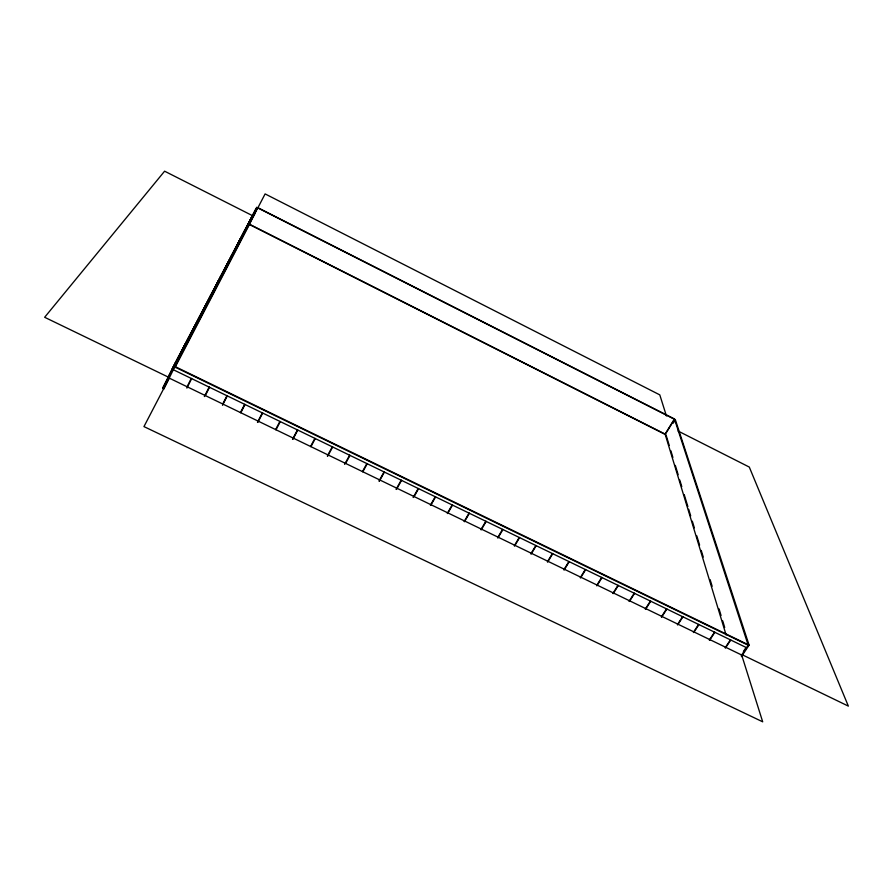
<?xml version="1.0" encoding="UTF-8"?>
<svg xmlns="http://www.w3.org/2000/svg" width="893" height="893" viewBox="0 0 893 893"><rect width="100%" height="100%" fill="white"/><g stroke="black" fill="none" stroke-linecap="round" stroke-linejoin="round"><path stroke-width="1.34" d="M174.939 366.498L163.72 389.203L162.738 388.154L173.711 365.907L256.76 207.399L675.342 419.699L749.093 645.137L741.413 656.612M171.623 370.55L175.765 362.156M174.95 364.199L179.047 355.883M178.5 357.367L182.261 349.755M181.078 352.523L185.398 343.76M184.192 346.573L188.479 337.889M187.24 340.746L191.482 332.14M190.22 335.042L194.428 326.525M193.145 329.45L200.144 315.62M198.815 318.622L202.912 310.34M201.561 313.376L205.624 305.16M204.542 307.65L210.882 295.114M209.766 297.67L213.438 290.236M212.3 292.826L218.394 280.77M217.814 282.21L220.805 276.16M219.622 278.828L225.494 267.219M224.277 269.932L227.771 262.877M226.543 265.612L232.202 254.416M230.64 257.809L236.466 246.256M234.904 249.672L240.597 238.386M239.011 241.824L244.57 230.796M242.974 234.245L248.421 223.451M246.814 226.911L252.139 216.352M250.52 219.834L256.76 207.399M249.404 224.5L257.642 207.846M187.117 386.747L191.269 378.431M186.894 388.109L191.638 378.61M204.374 396.559L209.141 387.104M205.334 395.554L209.509 387.283M222.737 403.982L226.934 395.733M222.502 405.333L227.302 395.912M240.44 412.544L244.671 404.328M240.809 412.722L245.028 404.507M174.883 367.749L249.527 224.255L665.106 434.098L726.098 634.923M257.474 422.244L262.33 412.89M257.831 422.422L262.687 413.068M169.224 378.052L143.952 426.597L762.689 721.812L741.67 655.015L169.201 378.096M253.623 215.983L254.907 213.505M257.463 208.605L265.109 193.915L659.793 394.873L666.435 415.982M172.338 368.697L255.733 209.487M168.219 377.058L252.641 215.738L164.602 171.188L44.65 317.283L168.353 377.125M162.738 388.154L168.554 377.058M275.647 429.566L279.922 421.418M276.004 429.745L280.279 421.596M292.536 439.2L297.447 429.913M292.893 439.367L297.804 430.091M310.574 446.467L314.905 438.385M310.943 446.645L315.262 438.552M327.329 456.022L332.296 446.813M327.686 456.189L332.654 446.991M344.62 464.382L349.621 455.207M345.602 463.411L349.978 455.385M362.48 471.571L366.878 463.579M362.826 471.738L367.224 463.746M379.012 481.014L384.068 471.917M379.369 481.182L384.414 472.084M396.112 489.286L401.191 480.211M396.459 489.453L401.537 480.389M413.135 497.513L418.248 488.482M414.129 496.564L418.594 488.661M430.404 505.204L435.237 496.731M430.75 505.371L435.594 496.899M447.304 513.375L452.171 504.936M447.661 513.542L452.517 505.103M464.148 521.523L469.037 513.118M464.494 521.691L469.383 513.285M480.925 529.638L485.837 521.255M481.271 529.806L486.183 521.423M497.635 537.72L502.569 529.37M497.981 537.887L502.915 529.538M514.29 545.779L519.246 537.463M514.636 545.936L519.592 537.619M530.877 553.794L535.856 545.511M531.223 553.961L536.202 545.679M547.398 561.786L552.41 553.537M547.744 561.954L552.745 553.705M563.863 569.756L568.897 561.53M564.209 569.913L569.232 561.697M665.821 432.938L674.438 418.962L257.753 207.611L174.704 366.945L748.211 645.226L741.302 655.562M665.207 434.433L674.539 419.297M673.188 423.193L675.342 419.699M580.271 577.682L585.317 569.5M580.606 577.849L585.663 569.656M596.613 585.585L601.681 577.425M596.948 585.752L602.016 577.592M612.888 593.465L617.989 585.328M613.223 593.622L618.324 585.495M629.107 601.302L634.231 593.209M629.442 601.469L634.566 593.365M645.271 609.115L650.405 601.056M645.594 609.283L650.74 601.212M661.367 616.907L666.535 608.87M661.702 617.063L666.859 609.026M677.407 624.665L682.598 616.661M677.731 624.821L682.922 616.817M693.392 632.389L698.594 624.419M693.716 632.557L698.929 624.575M709.31 640.091L714.534 632.144M709.634 640.248L714.869 632.311M725.172 647.771L730.429 639.846M725.496 647.927L730.753 640.002M743.411 651.499L745.711 648.061M742.429 654.859L848.35 706.106L749.294 467.072L678.033 431.006M173.711 365.907L749.093 645.137M173.331 369.735L746.57 647.682M248.533 224.054L665.999 434.835L669.248 445.462M674.438 418.962L748.211 645.226M670.866 450.775L672.887 457.417M675.32 465.387L678.144 474.685M679.763 479.999L681.794 486.64M684.217 494.61L687.867 506.577M688.67 509.233L690.702 515.875M692.321 521.188L694.341 527.83M696.774 535.8L699.599 545.098M701.228 550.412L703.249 557.053M710.125 579.635L712.156 586.277M719.032 608.859L721.064 615.5M722.683 620.814L724.703 627.455"/></g></svg>
